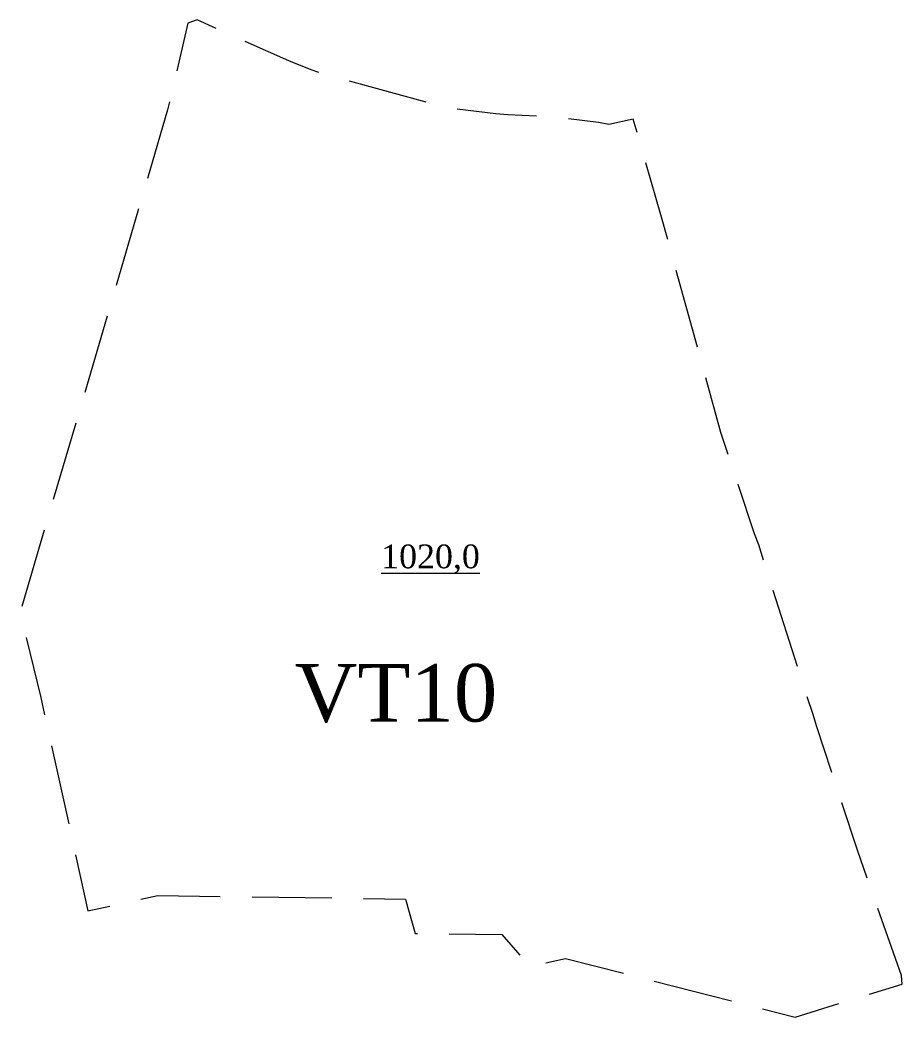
# Model space of a CAD drawing. Header units: metres. Extents: x 543340 to 549474, y 1840490 to 1845220.
# Drawn here: x 544648.86 to 544686, y 1843782.67 to 1843824.66 of the extents above; entities that cross this region are included whole.
import ezdxf
from ezdxf.enums import TextEntityAlignment as Align

# ---------------------------------------------------------------- set-up
doc = ezdxf.new("R2010")
doc.units = ezdxf.units.M
doc.header["$MEASUREMENT"] = 0
doc.linetypes.add('DGN Style 3', pattern=[4.697227, 3.355162, -1.342065])
for name, color, linetype, lineweight in [('Level 28', 7, 'Continuous', 0), ('Level 30', 7, 'Continuous', 0), ('Level 5', 7, 'Continuous', 0)]:
    doc.layers.add(name, color=color, linetype=linetype, lineweight=lineweight)
doc.styles.add('Style-Times New Roman', font='times.ttf')

msp = doc.modelspace()

# ---------------------------------------------------------------- linework, layer by layer
at = {"layer": 'Level 30', "color": 5, "linetype": 'DGN Style 3', "lineweight": 13, "flags": 128}
msp.add_lwpolyline([(544686.001, 1843784.063), (544685.973, 1843784.422), (544684.121, 1843789.705), (544682.393, 1843794.928), (544682.262, 1843795.411), (544681.783, 1843796.833), (544679.968, 1843802.552), (544679.793, 1843803.021), (544678.371, 1843807.292), (544675.848, 1843816.455), (544674.683, 1843820.483), (544673.652, 1843820.258), (544673.216, 1843820.338), (544671.436, 1843820.566), (544669.405, 1843820.663), (544668.901, 1843820.702), (544666.905, 1843820.95), (544666.419, 1843821.066), (544661.593, 1843822.389), (544661.12, 1843822.561), (544660.179, 1843822.931), (544656.322, 1843824.658), (544655.93, 1843824.525), (544655.079, 1843820.875), (544648.914, 1843799.858), (544648.861, 1843799.721), (544649.74, 1843796.126), (544651.726, 1843787.143), (544654.665, 1843787.793), (544665.094, 1843787.641), (544665.507, 1843786.197), (544669.154, 1843786.142), (544670.32, 1843784.803), (544671.834, 1843785.138), (544681.502, 1843782.672), (544686.001, 1843784.063)], dxfattribs=at)

# ---------------------------------------------------------------- texts
at = {"layer": 'Level 28', "color": 1, "lineweight": 0, "style": 'Style-Times New Roman'}
msp.add_text('VT10', height=2.4216, dxfattribs=at).set_placement((544660.426, 1843795.114))
at = {"layer": 'Level 5', "color": 5, "linetype": 'Continuous', "lineweight": 0, "style": 'Style-Times New Roman'}
msp.add_text('%%u1020,0%%U', height=1, dxfattribs=at).set_placement((544666.147, 1843802.069), align=Align.MIDDLE_CENTER)

doc.saveas('drawing.dxf')
